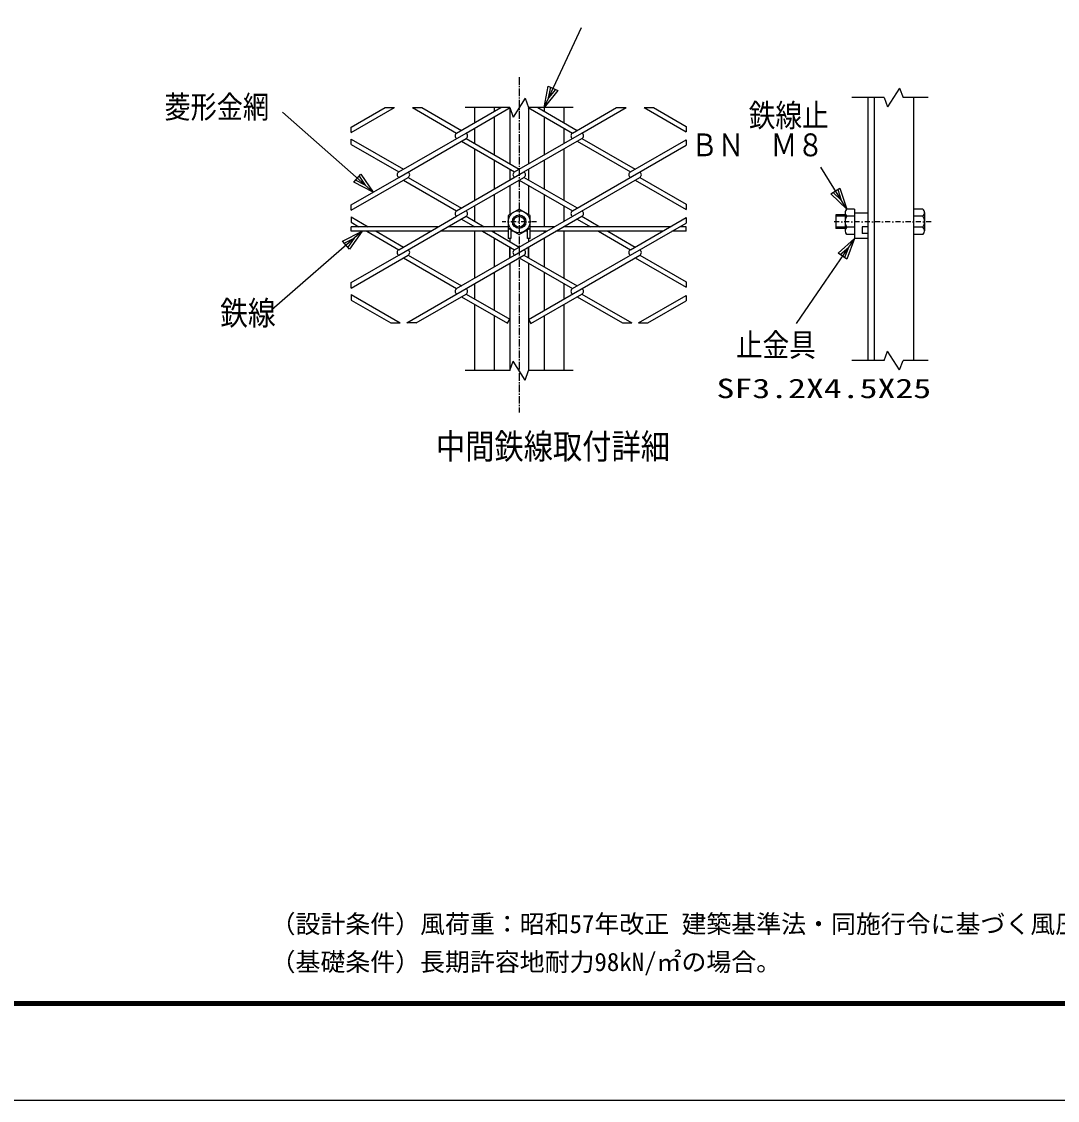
# Model space of a CAD drawing. Units: millimetres, scale not verified. Extents: x -4455 to 4455, y -3150 to 3150.
# Drawn here: x 395 to 2441, y -3150 to -1018 of the extents above; entities that cross this region are included whole.
import ezdxf
from ezdxf.enums import TextEntityAlignment as Align

# ---------------------------------------------------------------- set-up
doc = ezdxf.new("R2010")
doc.units = ezdxf.units.MM
doc.header["$LTSCALE"] = 20
doc.linetypes.add('USER1', pattern=[1.125, 0.75, -0.125, 0.125, -0.125])
doc.linetypes.add('USER2', pattern=[1.01, 0.5, -0.25, 0.01, -0.25])
for name, color, linetype, lineweight in [('0-0_1', 7, 'Continuous', 25), ('0-1_2', 7, 'Continuous', 25), ('0-2_0', 4, 'Continuous', 25), ('0-4_EXTCNT-LMEC0', 4, 'Continuous', 25), ('0-6_WAKU', 7, 'Continuous', 25)]:
    doc.layers.add(name, color=color, linetype=linetype, lineweight=lineweight)
doc.layers.add('0-8_D-TTL-TXT', color=7, linetype='Continuous')
doc.styles.add('ＭＳ ゴシック', font='')
doc.styles.get('ＭＳ ゴシック').set_extended_font_data('MS Gothic')

# ---------------------------------------------------------------- blocks, each defined once
blk = doc.blocks.new('C6')
at = {"layer": '0-0_1', "color": 4}
blk.add_line((123468.4, 40684.1), (124940, 43849.3), dxfattribs=at)
blk.add_lwpolyline([(124013, 41357.3), (123468.4, 40684.1), (123632.1, 41534.4)], close=True, dxfattribs=at)
blk.add_lwpolyline([(123917.8, 41401.6), (123645.5, 41065), (123727.4, 41490.1)], dxfattribs=at)
blk = doc.blocks.new('C7')
at = {"layer": '0-0_1', "color": 4}
blk.add_line((116716.1, 37343.7), (113134.7, 40506.1), dxfattribs=at)
blk.add_lwpolyline([(116225.5, 38057.1), (116716.1, 37343.7), (115947.5, 37742.3)], close=True, dxfattribs=at)
blk.add_lwpolyline([(116156, 37978.4), (116401.3, 37621.7), (116017, 37821)], dxfattribs=at)
blk = doc.blocks.new('C8')
at = {"layer": '0-0_1', "color": 4}
blk.add_line((135422.4, 36674), (134398.6, 38324.4), dxfattribs=at)
blk.add_lwpolyline([(135158.1, 37498.6), (135422.4, 36674), (134801.2, 37277.1)], close=True, dxfattribs=at)
blk.add_lwpolyline([(135068.9, 37443.2), (135201, 37030.9), (134890.4, 37332.5)], dxfattribs=at)
blk = doc.blocks.new('C9')
at = {"layer": '0-0_1', "color": 4}
blk.add_line((135729.1, 35507.4), (134573.6, 33820.7), dxfattribs=at)
blk.add_lwpolyline([(135081.1, 34933.1), (135729.1, 35507.4), (135427.6, 34695.7)], close=True, dxfattribs=at)
blk.add_lwpolyline([(135167.7, 34873.7), (135491.7, 35160.9), (135341, 34755.1)], dxfattribs=at)
blk = doc.blocks.new('C10')
at = {"layer": '0-0_1', "color": 4}
blk.add_line((116273, 35797.2), (112704.2, 32689.8), dxfattribs=at)
blk.add_lwpolyline([(115501.6, 35404), (116273, 35797.2), (115777.4, 35087.3)], close=True, dxfattribs=at)
blk.add_lwpolyline([(115570.5, 35324.8), (115956.2, 35521.4), (115708.4, 35166.4)], dxfattribs=at)

msp = doc.modelspace()

# ---------------------------------------------------------------- linework, layer by layer
at = {"layer": '0-0_1', "color": 4, "linetype": 'USER1'}
msp.add_line((1377.77, -1128.26), (1377.77, -1790.86), dxfattribs=at)
at = {"layer": '0-0_1', "color": 4}
for p, q in [((2129.52, -1149.81), (2105.83, -1187.06)), ((2129.52, -1149.81), (2136.3, -1168.43)), ((1389.61, -1169.81), (1365.92, -1207.06)), ((1389.61, -1169.81), (1396.39, -1188.43)), ((2099.06, -1168.43), (2035.07, -1168.43)), ((2099.06, -1168.43), (2105.83, -1187.06)), ((2185.63, -1168.43), (2136.3, -1168.43)), ((1112.85, -1188.43), (1131.47, -1188.43)), ((1167.06, -1188.43), (1185.69, -1188.43)), ((1359.14, -1188.43), (1271.11, -1188.43)), ((1359.14, -1188.43), (1365.92, -1207.06)), ((1484.43, -1188.43), (1396.39, -1188.43)), ((1570.48, -1188.43), (1589.11, -1188.43)), ((1624.7, -1188.43), (1643.32, -1188.43)), ((1046.06, -1237.75), (1046.06, -1226.99)), ((1707.58, -1225.54), (1707.58, -1236.29)), ((1046.06, -1261.43), (1046.06, -1250.68)), ((1707.58, -1252.14), (1707.58, -1262.89)), ((1046.06, -1391.36), (1046.06, -1380.61)), ((1707.58, -1379.15), (1707.58, -1389.9)), ((1046.06, -1404.29), (1046.06, -1415.05)), ((1707.58, -1405.75), (1707.58, -1416.51)), ((2021.94, -1403.27), (2003.61, -1403.27)), ((1046.06, -1432.78), (1046.06, -1423.78)), ((1707.58, -1432.78), (1707.58, -1423.78)), ((2021.94, -1424.6), (2003.61, -1424.6)), ((1046.06, -1544.97), (1046.06, -1534.22)), ((1707.58, -1532.76), (1707.58, -1543.51)), ((1046.06, -1557.91), (1046.06, -1568.66)), ((1707.58, -1559.37), (1707.58, -1570.12)), ((1124.21, -1613.78), (1142.83, -1613.78)), ((1174.33, -1613.78), (1155.7, -1613.78)), ((1354.49, -1614.62), (1359.14, -1606.56)), ((1396.39, -1606.92), (1401.05, -1614.99)), ((1581.84, -1613.78), (1600.47, -1613.78)), ((1613.34, -1613.78), (1631.96, -1613.78)), ((2099.06, -1688.12), (2105.83, -1669.5)), ((2129.52, -1706.75), (2105.83, -1669.5)), ((1359.14, -1708.12), (1365.92, -1689.5)), ((1389.61, -1726.75), (1365.92, -1689.5)), ((2099.06, -1688.12), (2035.07, -1688.12)), ((2129.52, -1706.75), (2136.3, -1688.12)), ((2185.63, -1688.12), (2136.3, -1688.12)), ((1359.14, -1708.12), (1271.11, -1708.12)), ((1389.61, -1726.75), (1396.39, -1708.12)), ((1484.43, -1708.12), (1396.39, -1708.12))]:
    msp.add_line(p, q, dxfattribs=at)
at = {"layer": '0-0_1'}
for p, q in [((2066.94, -1168.43), (2066.94, -1688.12)), ((2078.94, -1168.43), (2078.94, -1688.12)), ((2156.94, -1168.43), (2156.94, -1688.12)), ((1046.06, -1237.75), (1131.47, -1188.43)), ((1046.06, -1226.99), (1112.85, -1188.43)), ((1167.06, -1188.43), (1254.36, -1238.84)), ((1185.69, -1188.43), (1263.68, -1233.46)), ((1254.36, -1238.84), (1341.67, -1188.43)), ((1272.99, -1238.84), (1360.29, -1188.43)), ((1289.72, -1188.43), (1289.72, -1218.42)), ((1328.31, -1188.43), (1328.31, -1196.14)), ((1359.14, -1188.43), (1359.14, -1299.33)), ((1395.88, -1188.43), (1483.18, -1238.84)), ((1396.39, -1188.43), (1396.39, -1299.7)), ((1414.5, -1188.43), (1492.49, -1233.46)), ((1427.24, -1188.43), (1427.24, -1195.79)), ((1465.81, -1188.43), (1465.81, -1218.06)), ((1483.18, -1238.84), (1570.48, -1188.43)), ((1501.81, -1238.84), (1589.11, -1188.43)), ((1624.7, -1188.43), (1707.58, -1236.29)), ((1643.32, -1188.43), (1707.58, -1225.54)), ((1328.31, -1206.9), (1328.31, -1281.53)), ((1427.24, -1206.54), (1427.24, -1281.89)), ((1289.72, -1229.18), (1289.72, -1259.25)), ((1465.81, -1228.81), (1465.81, -1259.62)), ((1046.06, -1250.68), (1149.27, -1310.27)), ((1139.95, -1326.4), (1272.99, -1249.59)), ((1139.96, -1315.64), (1272.99, -1238.84)), ((1263.68, -1254.97), (1368.77, -1315.64)), ((1272.99, -1249.59), (1378.08, -1310.27)), ((1368.77, -1315.64), (1501.81, -1238.84)), ((1387.4, -1315.64), (1501.81, -1249.59)), ((1492.49, -1254.97), (1597.59, -1315.64)), ((1501.81, -1249.59), (1606.9, -1310.27)), ((1597.59, -1315.64), (1707.58, -1252.14)), ((1046.06, -1261.43), (1139.96, -1315.64)), ((1289.72, -1270.01), (1289.72, -1372.04)), ((1465.81, -1270.37), (1465.81, -1371.67)), ((1483.18, -1392.45), (1707.58, -1262.89)), ((1328.31, -1292.28), (1328.31, -1349.76)), ((1427.24, -1292.64), (1427.24, -1349.4)), ((1254.36, -1392.45), (1387.4, -1315.64)), ((1359.14, -1310.08), (1359.14, -1331.96)), ((1396.39, -1310.45), (1396.39, -1331.59)), ((1046.06, -1391.36), (1158.58, -1326.4)), ((1046.06, -1380.61), (1139.96, -1326.4)), ((1149.27, -1331.77), (1254.36, -1392.45)), ((1158.58, -1326.4), (1263.68, -1387.07)), ((1254.36, -1403.2), (1387.4, -1326.4)), ((1359.14, -1342.71), (1359.14, -1399.69)), ((1368.77, -1469.26), (1616.21, -1326.4)), ((1378.08, -1331.77), (1483.18, -1392.45)), ((1492.92, -1387.32), (1387.4, -1326.4)), ((1396.39, -1342.34), (1396.39, -1399.69)), ((1606.9, -1331.77), (1707.58, -1389.9)), ((1616.21, -1326.4), (1707.58, -1379.15)), ((1328.31, -1360.51), (1328.31, -1423.78)), ((1427.24, -1360.15), (1427.24, -1423.78)), ((1289.72, -1382.79), (1289.72, -1412.87)), ((1465.81, -1382.42), (1465.81, -1413.23)), ((1046.06, -1404.29), (1079.81, -1423.78)), ((1139.96, -1480.01), (1272.99, -1403.2)), ((1139.96, -1469.26), (1254.36, -1403.2)), ((1272.99, -1403.2), (1308.62, -1423.78)), ((1368.77, -1480.01), (1501.81, -1403.2)), ((1399.42, -1447.27), (1399.42, -1401.44)), ((1501.81, -1403.2), (1537.44, -1423.78)), ((1597.59, -1469.26), (1707.58, -1405.75)), ((2003.61, -1400.6), (2003.61, -1427.27)), ((2021.94, -1400.6), (2003.61, -1400.6)), ((2021.94, -1396.02), (2021.94, -1431.85)), ((2040.28, -1388.94), (2024.94, -1388.94)), ((2040.28, -1403.1), (2024.94, -1403.1)), ((2040.28, -1388.94), (2040.28, -1447.27)), ((2066.94, -1397.27), (2040.28, -1397.27)), ((2175.6, -1388.94), (2156.94, -1388.94)), ((2175.59, -1403.1), (2156.94, -1403.1)), ((2178.61, -1396.01), (2178.61, -1431.87)), ((1046.06, -1415.05), (1061.18, -1423.78)), ((1218.73, -1423.78), (1046.06, -1423.78)), ((1356.12, -1423.78), (1237.35, -1423.78)), ((1263.68, -1408.58), (1290, -1423.78)), ((1289.72, -1423.62), (1289.72, -1423.78)), ((1447.54, -1423.78), (1399.42, -1423.78)), ((1676.36, -1423.78), (1466.17, -1423.78)), ((1483.18, -1546.06), (1707.58, -1416.51)), ((1492.49, -1408.58), (1518.82, -1423.78)), ((1707.58, -1423.78), (1694.99, -1423.78)), ((2021.94, -1427.27), (2003.61, -1427.27)), ((2040.28, -1424.77), (2024.94, -1424.77)), ((2066.94, -1423.94), (2055.28, -1423.94)), ((2055.28, -1423.94), (2055.28, -1437.27)), ((2175.61, -1424.77), (2156.94, -1424.77)), ((1203.14, -1432.78), (1046.06, -1432.78)), ((1076.77, -1432.78), (1139.95, -1469.26)), ((1095.4, -1432.78), (1149.27, -1463.88)), ((1356.12, -1432.78), (1221.76, -1432.78)), ((1289.72, -1432.78), (1289.73, -1525.65)), ((1305.59, -1432.78), (1368.77, -1469.26)), ((1324.21, -1432.78), (1378.09, -1463.88)), ((1328.31, -1445.89), (1328.3, -1503.37)), ((1328.31, -1432.78), (1328.31, -1435.14)), ((1361.12, -1447.27), (1356.12, -1447.27)), ((1359.14, -1447.27), (1359.14, -1452.94)), ((1361.12, -1429.32), (1361.12, -1447.27)), ((1367.1, -1432.78), (1361.12, -1432.78)), ((1394.42, -1432.78), (1388.44, -1432.78)), ((1394.42, -1447.27), (1394.42, -1429.32)), ((1399.42, -1447.27), (1394.42, -1447.27)), ((1396.39, -1447.27), (1396.39, -1453.31)), ((1431.96, -1432.78), (1399.42, -1432.78)), ((1427.24, -1432.78), (1427.24, -1435.5)), ((1427.24, -1446.25), (1427.24, -1503.01)), ((1660.78, -1432.78), (1450.58, -1432.78)), ((1465.81, -1432.78), (1465.81, -1525.28)), ((1534.41, -1432.78), (1597.59, -1469.26)), ((1553.03, -1432.78), (1606.9, -1463.88)), ((1707.58, -1432.78), (1679.4, -1432.78)), ((2040.28, -1438.94), (2024.94, -1438.94)), ((2066.94, -1447.27), (2040.28, -1447.27)), ((2066.94, -1437.27), (2055.28, -1437.27)), ((2175.66, -1438.94), (2156.94, -1438.94)), ((1359.14, -1485.57), (1359.14, -1463.7)), ((1359.14, -1463.7), (1359.14, -1485.57)), ((1396.39, -1485.2), (1396.39, -1464.06)), ((1396.39, -1464.06), (1396.39, -1485.2)), ((1046.06, -1544.97), (1158.58, -1480.01)), ((1046.06, -1534.22), (1139.96, -1480.01)), ((1149.27, -1485.39), (1254.36, -1546.06)), ((1155.7, -1613.78), (1387.4, -1480.01)), ((1158.58, -1480.01), (1263.68, -1540.69)), ((1254.36, -1546.06), (1368.77, -1480.01)), ((1378.09, -1485.39), (1483.18, -1546.06)), ((1387.4, -1480.01), (1492.49, -1540.69)), ((1396.39, -1606.92), (1616.21, -1480.01)), ((1606.9, -1485.39), (1707.58, -1543.51)), ((1616.21, -1480.01), (1707.58, -1532.76)), ((1328.3, -1514.13), (1328.3, -1588.75)), ((1427.24, -1513.77), (1427.24, -1589.11)), ((1289.73, -1536.4), (1289.73, -1566.48)), ((1465.81, -1536.03), (1465.81, -1566.85)), ((1046.06, -1557.91), (1142.83, -1613.78)), ((1046.06, -1568.66), (1124.21, -1613.78)), ((1174.33, -1613.78), (1272.99, -1556.82)), ((1263.68, -1562.19), (1354.49, -1614.62)), ((1272.99, -1556.82), (1359.14, -1606.56)), ((1289.73, -1577.23), (1289.73, -1708.12)), ((1401.05, -1614.99), (1501.81, -1556.82)), ((1492.49, -1562.19), (1581.84, -1613.78)), ((1501.81, -1556.82), (1600.47, -1613.78)), ((1613.34, -1613.78), (1707.58, -1559.37)), ((1631.96, -1613.78), (1707.58, -1570.12)), ((1465.81, -1577.6), (1465.81, -1708.12)), ((1328.3, -1599.5), (1328.3, -1708.12)), ((1427.24, -1599.87), (1427.24, -1708.12))]:
    msp.add_line(p, q, dxfattribs=at)
at = {"layer": '0-0_1', "color": 4, "linetype": 'USER2'}
for p, q in [((1412.01, -1413.94), (1344.05, -1413.94)), ((2191.76, -1413.94), (1999.9, -1413.94))]:
    msp.add_line(p, q, dxfattribs=at)
at = {"layer": '0-0_1'}
for points in [[(1399.42, -1401.44), (1377.77, -1388.94), (1356.12, -1401.44), (1356.12, -1447.27)], [(1356.12, -1426.44), (1377.77, -1438.94), (1399.42, -1426.44)], [(1359.14, -1496.32), (1359.14, -1606.56), (1359.14, -1708.12)], [(1396.39, -1495.96), (1396.39, -1606.92), (1396.39, -1708.12)]]:
    msp.add_lwpolyline(points, dxfattribs=at)
for radius in [21.65, 13.33]:
    msp.add_circle((1377.77, -1413.94), radius, dxfattribs=at)
at = {"layer": '0-0_1', "color": 4}
msp.add_circle((1377.77, -1413.94), 10.67, dxfattribs=at)
at = {"layer": '0-0_1'}
for centre, radius, start, end in [((1257.47, -1244.21), 6.21, 120.00161, 239.99838), ((1269.88, -1244.21), 6.21, 300.00168, 59.99832), ((1486.29, -1244.21), 6.21, 120.00161, 239.99838), ((1498.7, -1244.21), 6.21, 300.00168, 59.99832), ((1143.06, -1321.02), 6.21, 120.00161, 239.99838), ((1155.48, -1321.02), 6.21, 300.00168, 59.99832), ((1371.88, -1321.02), 6.21, 120.00161, 239.99838), ((1384.29, -1321.02), 6.21, 300.00168, 59.99832), ((1600.7, -1321.02), 6.21, 120.00161, 239.99838), ((1613.11, -1321.02), 6.21, 300.00168, 59.99832), ((1257.47, -1397.83), 6.21, 120.00161, 239.99838), ((1269.88, -1397.83), 6.21, 300.00168, 59.99832), ((1486.29, -1397.83), 6.21, 120.00161, 239.99838), ((1498.7, -1397.83), 6.21, 300.00168, 59.99832), ((2031.58, -1396), 9.68, 133.23149, 226.94679), ((2043.13, -1414), 21.18, 149.07794, 210.64148), ((2168.97, -1396), 9.68, 313.05395, 46.76926), ((2157.42, -1414), 21.18, 329.3584, 30.92194), ((2032.19, -1431.9), 10.17, 135.46316, 224.1324), ((2168.36, -1431.9), 10.17, 315.86685, 44.53607), ((1143.06, -1474.63), 6.21, 120.00161, 239.99838), ((1155.48, -1474.63), 6.21, 300.00168, 59.99832), ((1371.88, -1474.63), 6.21, 120.00161, 239.99838), ((1384.29, -1474.63), 6.21, 300.00168, 59.99832), ((1600.7, -1474.63), 6.21, 120.00161, 239.99838), ((1613.11, -1474.63), 6.21, 300.00168, 59.99832), ((1257.47, -1551.44), 6.21, 120.00161, 239.99838), ((1269.88, -1551.44), 6.21, 300.00168, 59.99832), ((1486.29, -1551.44), 6.21, 120.00161, 239.99838), ((1498.7, -1551.44), 6.21, 300.00168, 59.99832)]:
    msp.add_arc(centre, radius, start, end, dxfattribs=at)
at = {"layer": '0-1_2'}
msp.add_line((2156.94, -1397.81), (2156.94, -1430.09), dxfattribs=at)
at = {"layer": '0-4_EXTCNT-LMEC0'}
msp.add_line((1982.5, -1531.61), (1925.45, -1615.18), dxfattribs=at)
at = {"layer": '0-6_WAKU', "color": 3}
msp.add_lwpolyline([(-4455.12, 3150.04), (4454.88, 3150.04), (4454.88, -3149.96), (-4455.12, -3149.96)], close=True, dxfattribs=at)
at = {"layer": '0-6_WAKU'}
for points in [[(-4155.12, 2962.54), (4154.88, 2962.54), (4154.88, -2962.46), (-4155.12, -2962.46)], [(-4153.25, 2960.66), (4153, 2960.66), (4153, -2960.59), (-4153.25, -2960.59)], [(-4151.37, 2958.79), (4151.13, 2958.79), (4151.13, -2958.71), (-4151.37, -2958.71)], [(-4149.5, 2956.91), (4149.25, 2956.91), (4149.25, -2956.84), (-4149.5, -2956.84)], [(-4147.62, 2955.04), (4147.38, 2955.04), (4147.38, -2954.96), (-4147.62, -2954.96)]]:
    msp.add_lwpolyline(points, close=True, dxfattribs=at)

# ---------------------------------------------------------------- block references
at = {"layer": '0-2_0', "xscale": 0.05, "yscale": 0.05}
for name in ['C6', 'C7', 'C8', 'C10', 'C9']:
    msp.add_blockref(name, (-4746.18, -3222.64), dxfattribs=at)

# ---------------------------------------------------------------- texts
at = {"layer": '0-0_1', "color": 4, "style": 'ＭＳ ゴシック', "width": 0.85}
for s, height, p in [('菱形金網', 44.57, (677.03, -1222.77)), ('鉄線止', 45.45, (1831.39, -1240.15)), ('ＢＮ\u3000Ｍ８', 45.16, (1717.78, -1298.26)), ('鉄線', 47.36, (787.06, -1632.25)), ('止金具', 45.45, (1805.99, -1693.86)), ('中間鉄線取付詳細', 49.84, (1213.46, -1897.71))]:
    msp.add_text(s, height=height, dxfattribs=at).set_placement(p, align=Align.BOTTOM_LEFT)
at = {"layer": '0-4_EXTCNT-LMEC0', "style": 'ＭＳ ゴシック', "width": 1.35}
msp.add_text('SF3.2X4.5X25', height=38.48, dxfattribs=at).set_placement((1767.82, -1774.04), align=Align.BOTTOM_LEFT)
at = {"layer": '0-8_D-TTL-TXT', "style": 'ＭＳ ゴシック'}
for s, p in [('（設計条件）風荷重：昭和57年改正 建築基準法・同施行令に基づく風圧力に準拠。', (886.82, -2830.17)), ('（基礎条件）長期許容地耐力98kN/㎡の場合。', (886.82, -2905.17))]:
    msp.add_text(s, height=36.08, dxfattribs=at).set_placement(p, align=Align.BOTTOM_LEFT)

doc.saveas('drawing.dxf')
